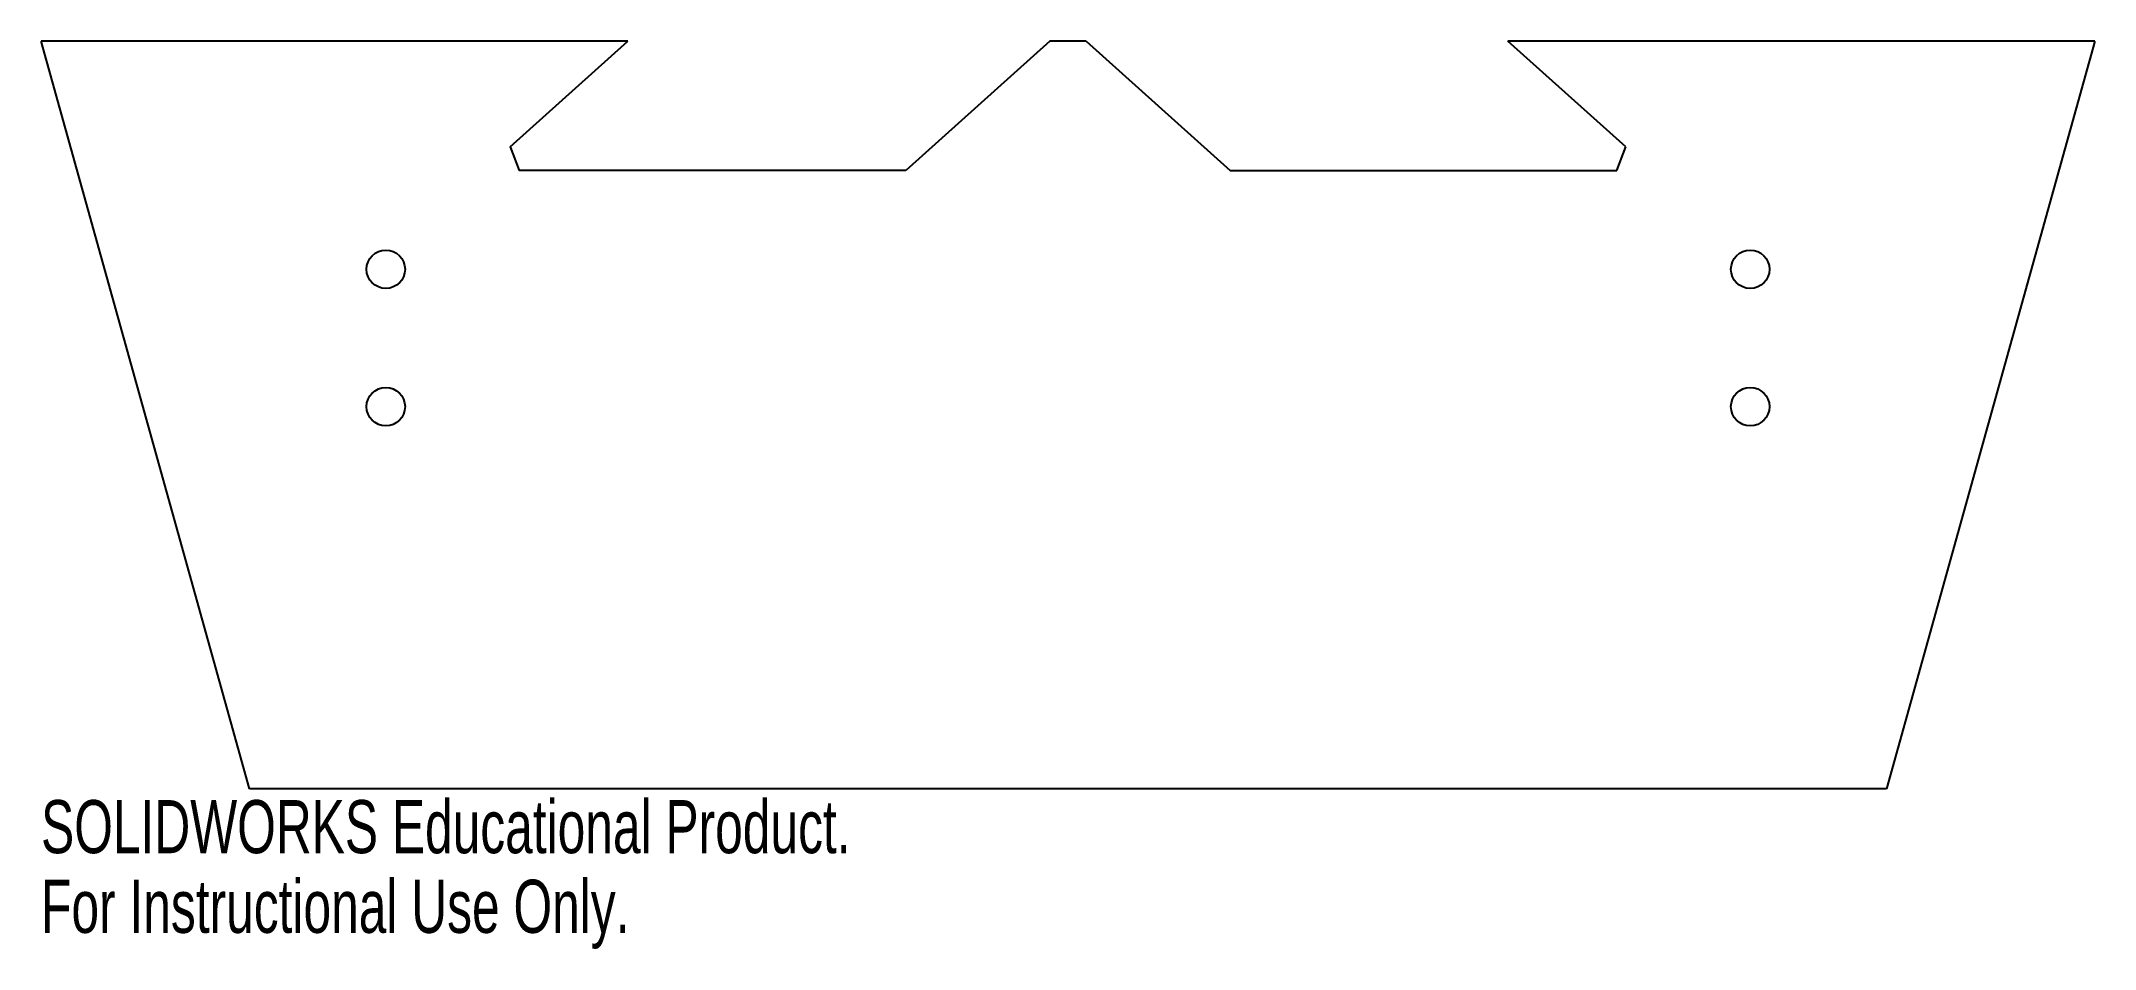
# Model space of a CAD drawing. Header units: millimetres. Extents: x 0 to 187, y -89 to -6.
import ezdxf

# ---------------------------------------------------------------- set-up
doc = ezdxf.new("R2010")
doc.units = ezdxf.units.MM
doc.styles.add('SLDTEXTSTYLE0', font='TXT', dxfattribs={"width": 0.7})

msp = doc.modelspace()

# ---------------------------------------------------------------- linework, layer by layer
at = {"color": 7, "linetype": 'Continuous', "lineweight": 25}
for p, q in [((53.42, -6.39), (0, -6.39)), ((18.97, -74.43), (0, -6.39)), ((42.71, -16.01), (53.42, -6.39)), ((91.82, -6.39), (78.71, -18.17)), ((95.12, -6.39), (91.82, -6.39)), ((95.12, -6.39), (108.24, -18.17)), ((186.95, -6.39), (133.52, -6.39)), ((144.24, -16.01), (133.52, -6.39)), ((186.95, -6.39), (167.98, -74.43)), ((42.71, -16.01), (43.51, -18.17)), ((143.43, -18.17), (144.24, -16.01)), ((78.71, -18.17), (43.51, -18.17)), ((108.24, -18.17), (143.43, -18.17)), ((167.98, -74.43), (18.97, -74.43))]:
    msp.add_line(p, q, dxfattribs=at)
for centre in [(31.38, -27.15), (155.57, -27.15), (31.38, -39.65), (155.57, -39.65)]:
    msp.add_circle(centre, 1.75, dxfattribs=at)

# ---------------------------------------------------------------- texts
at = {"color": 7, "linetype": 'Continuous', "char_height": 4.8336, "attachment_point": 1, "style": 'SLDTEXTSTYLE0'}
for s, insert in [('SOLIDWORKS Educational Product.', (0, -75.45)), ('For Instructional Use Only.', (0, -82.7))]:
    msp.add_mtext(s, dxfattribs=dict(at, insert=insert))

doc.saveas('drawing.dxf')
